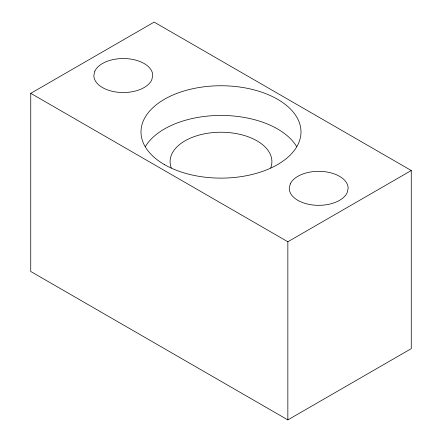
<?xml version="1.0" encoding="UTF-8"?>
<svg xmlns="http://www.w3.org/2000/svg" width="442" height="442" viewBox="0 0 442 442"><rect width="100%" height="100%" fill="white"/><g stroke="black" fill="none" stroke-linecap="round" stroke-linejoin="round"><path stroke-width="0.66" d="M30.752 93.334L30.741 271.476L287.847 419.9L411.259 348.655L411.259 170.518L154.153 22.1L30.752 93.334L287.853 241.763L411.259 170.518M287.847 419.9L287.853 241.763M171.297 167.993A50.902 29.387 0 0 1 220.994 132.235A50.902 29.387 0 0 1 270.686 167.988M145.241 146.788A79.991 46.183 0 0 1 220.994 115.439A79.991 46.183 0 0 1 296.748 146.788M94.853 71.134L93.848 75.532A29.454 17 0 0 0 119.456 92.389A29.454 17 0 0 0 151.75 79.936L152.75 75.532A29.454 17 0 0 0 127.147 58.681A29.454 17 0 0 0 94.853 71.134M290.25 183.927L289.245 188.331A29.454 17 0 0 0 314.853 205.187A29.454 17 0 0 0 347.147 192.729L348.152 188.331A29.454 17 0 0 0 322.544 171.474A29.454 17 0 0 0 290.25 183.927M164.43 164.59A79.991 46.183 0 0 0 298.262 143.888A79.991 46.183 0 0 0 200.292 87.323A79.991 46.183 0 0 0 164.43 164.59"/></g></svg>
